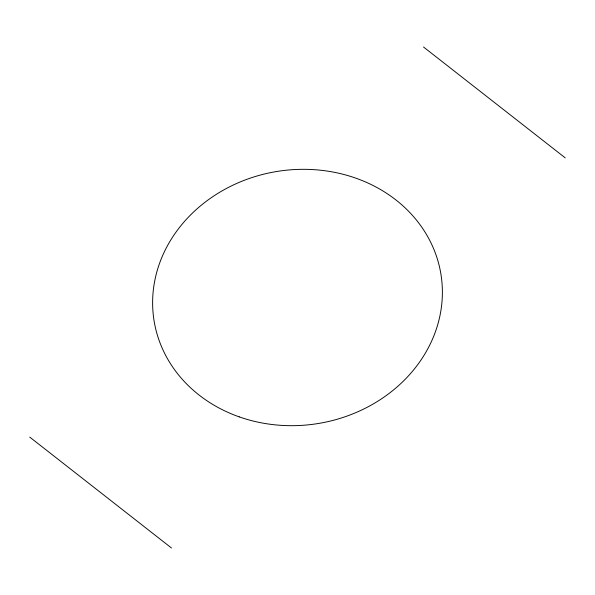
<?xml version="1.0" encoding="UTF-8"?>
<svg xmlns="http://www.w3.org/2000/svg" width="595" height="595" viewBox="0 0 595 595"><rect width="100%" height="100%" fill="white"/><g stroke="black" fill="none" stroke-linecap="round" stroke-linejoin="round"><path stroke-width="0.89" d="M423.506 46.99L565.25 157.891M29.75 437.109L171.494 548.01M239.242 416.872A145.306 127.702 -9.2 0 0 441.512 278.259A145.306 127.702 -9.2 0 0 211.746 197.369A145.306 127.702 -9.2 0 0 239.242 416.872"/></g></svg>
